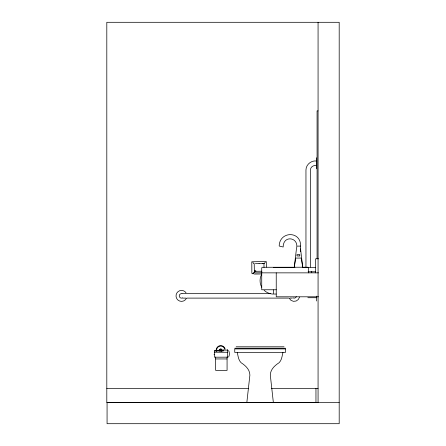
<?xml version="1.0" encoding="UTF-8"?>
<svg xmlns="http://www.w3.org/2000/svg" width="446" height="446" viewBox="0 0 446 446"><rect width="100%" height="100%" fill="white"/><g stroke="black" fill="none" stroke-linecap="round" stroke-linejoin="round"><path stroke-width="0.67" d="M316.409 168.739L316.409 157.75M316.409 165.36C313.861 165.087 310.371 166.815 310.461 169.971L310.461 267.076M246.844 402.431L249.883 375.108C249.838 369.5 245.462 365.53 241.085 362.715C238.32 360 238.153 355.969 237.239 352.435M253.824 263.709L252.876 262.393M282.954 352.435C282.039 355.969 281.866 360 279.107 362.715C274.73 365.53 270.354 369.5 270.309 375.108L273.348 402.431M261.746 274.145C259.5 278.142 259.5 283.243 261.746 287.241M265.247 262.192L264.344 263.541M228.62 357.068C229.645 355.178 229.629 352.401 228.62 350.506M262.755 263.43L263.921 263.636M262.772 263.435L259.081 263.53M261.718 273.983L254.348 274.056M262.56 263.441L263.954 263.419L264.015 267.394M255.876 270.962L254.343 270.9L254.214 263.586M255.876 271.04L254.365 271.129L254.426 272.623M254.543 271.33L261.869 271.213M254.571 272.891L261.891 272.768M253.612 273.627L251.856 273.415L251.789 261.785L266.24 261.512L266.546 267.109M259.081 263.519L255.391 263.553M318.02 110.892L317.078 110.892L317.078 258.775M316.409 160.989C311.191 160.292 305.956 164.669 305.956 169.971L305.956 267.076M300.554 251.628L300.554 246.097L297.465 246.125M297.454 255.959L299.534 255.959M318.489 258.775L315.668 258.775L315.668 272.857M273.415 267.349L294.912 267.349M302.539 267.349L315.712 267.349M308.086 271.787L315.712 271.787M261.73 272.857L318.489 272.857M276.236 289.761L261.73 289.761L261.73 267.929L262.159 267.282L308.035 267.226L308.593 267.929L308.593 272.857M182.074 293.669L185.804 293.669M187.002 293.669L270.778 293.669M276.185 294.037L273.415 294.037L273.415 289.867M318.489 296.802L276.236 296.802L276.236 272.857M307.818 297.722L316.409 297.722M182.788 298.106L186.071 298.106M187.002 298.106L288.668 298.106M289.872 298.106L292.303 298.106M236.151 346.798L284.041 346.798M234.747 348.209L285.446 348.209M223.022 350.132L227.594 350.088M214.459 350.785L223.022 350.785L214.459 350.835L214.459 357.201L227.594 357.174M214.459 352.212L227.594 352.268M215.658 358.952L227.075 358.952M106.806 388.488L248.573 388.488M271.397 388.488L318.07 388.488M318.07 402.431L226.395 402.576M339.194 402.576L106.806 402.576L106.806 22.3L339.194 22.3L339.194 423.7L107.068 423.7L107.068 402.431L226.128 402.576M214.704 354.353L214.041 354.425L214.336 354.564M272.924 294.065C269.663 293.92 266.496 292.576 264.127 290.324M214.743 354.358L214.208 354.548M311.252 271.642L311.815 272.316M300.554 248.913L302.723 267.226L301.267 258.072L295.726 258.072L294.271 267.226L296.439 248.913C299.623 237.194 283.104 234.635 283.171 247.012L279.174 246.03C279.53 231.034 301.145 230.627 300.554 246.047M318.07 22.3L318.07 402.576M316.409 296.122L316.409 300.994M315.958 388.488L315.958 402.576M299.807 255.959L299.807 254.549L296.991 254.549L296.991 255.959M227.594 349.608L227.594 357.201M227.075 357.001L227.075 370.375L215.658 370.375L215.658 357.001M223.022 349.608L223.022 351.219M219.716 349.742L219.716 350.662M219.148 349.748L219.148 350.656M186.461 298.274A5.491 5.491 0 0 1 178.088 300.186A5.491 5.491 0 0 1 178.088 291.595A5.491 5.491 0 0 1 186.461 293.507M182.637 297.839A2.252 2.252 0 0 1 179.292 296.283A2.252 2.252 0 0 1 181.907 293.669M299.539 297.114A5.491 5.491 0 0 1 289.237 298.274M296.306 296.662A2.252 2.252 0 0 1 293.061 297.839M216.723 351.13A4.125 4.125 0 0 1 219.8 346.174A4.125 4.125 0 0 1 224.756 349.246M222.013 350.233A1.271 1.271 0 0 1 221.339 351.314M220.068 351.27A1.271 1.271 0 0 1 219.499 350.484M219.521 349.82A1.271 1.271 0 0 1 221.98 349.898M221.785 350.222A1.043 1.043 0 0 1 221.456 350.952M220.19 351.074A1.043 1.043 0 0 1 219.727 350.428M219.744 349.887A1.043 1.043 0 0 1 221.757 349.954M216.277 351.236A4.588 4.588 0 0 1 219.694 345.728A4.588 4.588 0 0 1 225.208 349.146M220.335 350.065C220.803 351.699 221.629 348.967 220.335 350.065M253.975 272.567L253.066 273.855L253.975 272.567M285.446 348.911L234.747 348.911L234.747 352.435L285.446 352.435L285.446 348.911"/></g></svg>
